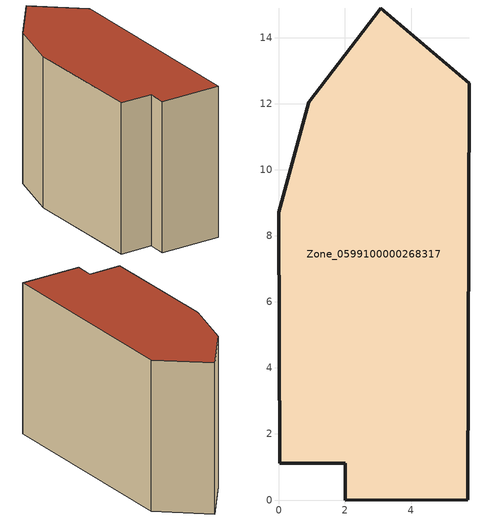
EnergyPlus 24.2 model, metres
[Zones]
Zone_0599100000268317
 floor ground (C_G): 2.01,1.11 0.03,1.11 0,8.72 0.9,12.04 3.08,14.9 5.76,12.62 5.72,0.01 2.01,0 z0
 wall outside (C_F): 0.9,12.04 0,8.72 0.03,1.11 2.01,1.11 2.01,0 5.72,0.01 5.76,12.62 3.08,14.9 0.9,12.04 z0:9.11
 roof outside (C_R): 5.76,12.62 3.08,14.9 0.9,12.04 0,8.72 0.03,1.11 2.01,1.11 2.01,0 5.72,0.01 z9.11
[BUILDING]
Pand.0599100000268317: North Axis=0; Terrain=City; Loads Convergence Tolerance Value=0.04; Temperature Convergence Tolerance Value=0.4; Solar Distribution=FullExterior; Maximum Number of Warmup Days=25; Minimum Number of Warmup Days=1
[Site:Location]
Rotterdam.The.Hague.AP_ZH_NLD Design_Conditions: Latitude=51.96; Longitude=4.45; Time Zone=1; Elevation=-4.5
[SITE:GROUNDTEMPERATURE:BUILDINGSURFACE]
18, 18, 18, 18, 18, 18, 18, 18, 18, 18, 18, 18
[MATERIAL] Thermal Absorptance=0.9; Solar Absorptance=0.7; Visible Absorptance=0.7
Name | Roughness | Thickness | Conductivity | Density | Specific Heat
G.TI.1946 | MediumSmooth | 0.15 | 1 | 540 | 1210
F.TI.1946 | Rough | 0.3 | 0.857143 | 1920 | 840
R.TI.1946 | MediumRough | 0.2 | 0.1 | 1500 | 1000
[CONSTRUCTION]
C_G: G.TI.1946
C_F: F.TI.1946
C_R: R.TI.1946
[ZONE]
Zone_0599100000268317: Type=1; Multiplier=1; Ceiling Height=Autocalculate; Volume=Autocalculate; Floor Area=autocalculate; Part of Total Floor Area=Yes
[ZONEINFILTRATION:DESIGNFLOWRATE]
Infil_Zone_0599100000268317: Zone or ZoneList or Space or SpaceList=Zone_0599100000268317; Schedule=AlwaysOn; Design Flow Rate Calculation Method=Flow/Area; Flow Rate per Floor Area=0.003; Constant Term Coefficient=1; Temperature Term Coefficient=0; Velocity Term Coefficient=0; Velocity Squared Term Coefficient=0
[HVACTEMPLATE:ZONE:IDEALLOADSAIRSYSTEM]
Zone_0599100000268317: Maximum Heating Supply Air Temperature=50; Minimum Cooling Supply Air Temperature=13; Maximum Heating Supply Air Humidity Ratio=0.0156; Minimum Cooling Supply Air Humidity Ratio=0.0077; Heating Limit=NoLimit; Cooling Limit=NoLimit; Dehumidification Control Type=ConstantSensibleHeatRatio; Cooling Sensible Heat Ratio=0.7; Dehumidification Setpoint=60; Humidification Control Type=None; Humidification Setpoint=30; Outdoor Air Method=None; Outdoor Air Flow Rate per Person=0.00944; Outdoor Air Flow Rate per Zone Floor Area=0; Outdoor Air Flow Rate per Zone=0; Demand Controlled Ventilation Type=None; Outdoor Air Economizer Type=NoEconomizer; Heat Recovery Type=None; Sensible Heat Recovery Effectiveness=0.7; Latent Heat Recovery Effectiveness=0.65
[ZONECONTROL:THERMOSTAT]
ThermostatControl_Zone_0599100000268317: Zone or ZoneList=Zone_0599100000268317; Control Type Schedule=DualSetpointControlType; Control 1=Thermostat_Zone_0599100000268317; Temperature Difference Between Cutout And Setpoint=0
[THERMOSTATSETPOINT:DUALSETPOINT]
Thermostat_Zone_0599100000268317: Heating Setpoint Temperature Schedule=HeatingSetpoint_Zone_0599100000268317; Cooling Setpoint Temperature Schedule=CoolingSetpoint_Zone_0599100000268317
[SCHEDULE:COMPACT]
HeatingSetpoint_Zone_0599100000268317: Through: 12/31, For: AllDays, Until: 24:00, 21
CoolingSetpoint_Zone_0599100000268317: Through: 12/31, For: AllDays, Until: 24:00, 24
DualSetpointControlType: Through: 12/31, For: AllDays, Until: 24:00, 4
AlwaysOn: Through: 12/31, For: AllDays, Until: 24:00, 1
